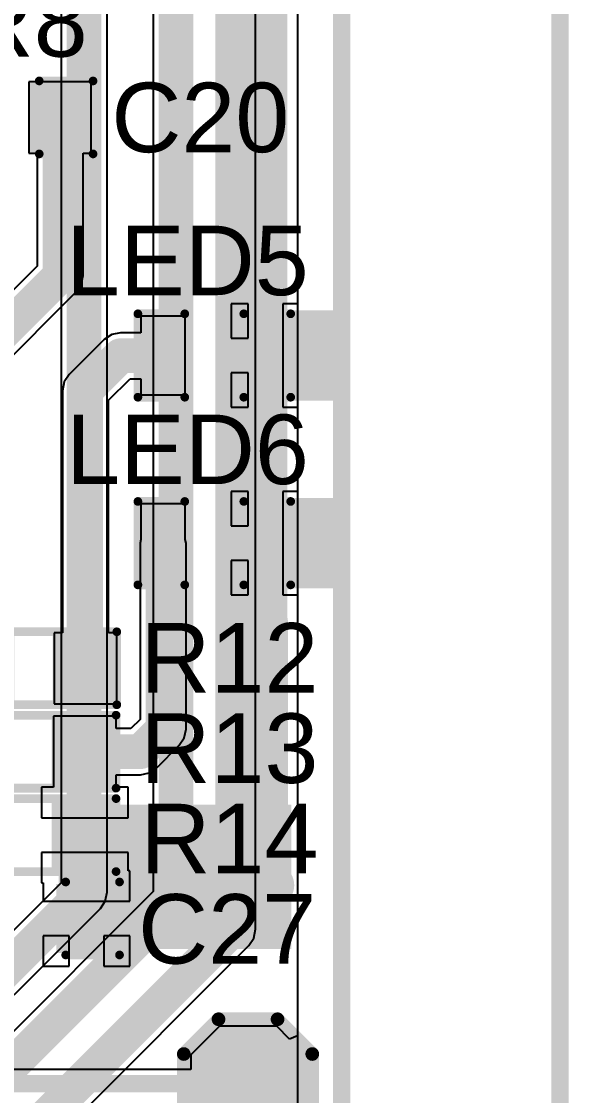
# Model space of a CAD drawing. Header units: millimetres. Extents: x -6 to 194, y -120 to 229.
# Drawn here: x 66.32 to 74.32, y 14.1 to 29.8 of the extents above; entities that cross this region are included whole.
import ezdxf

# ---------------------------------------------------------------- set-up
doc = ezdxf.new("R2010")
doc.units = ezdxf.units.MM
for name, color, linetype in [('BottomLayer', 5, 'Continuous'), ('Mechanical1', 6, 'Continuous'), ('Mechanical2', 216, 'Continuous'), ('TopLayer', 1, 'Continuous'), ('TopOverlay', 2, 'Continuous'), ('TopPaste', 8, 'Continuous'), ('TopSolder', 216, 'Continuous')]:
    doc.layers.add(name, color=color, linetype=linetype)
doc.styles.add('Arial', font='', dxfattribs={"height": 0.2})
doc.styles.get('Arial').set_extended_font_data('Arial')

# ---------------------------------------------------------------- blocks, each defined once
blk = doc.blocks.new('R___0603_15')
at = {"layer": 'TopLayer'}
for points in [[(-0.3809999999999999, 0.4445), (-0.3809999999999999, -0.4445), (-1.143, -0.4445), (-1.143, 0.4445)], [(1.143, 0.4445), (1.143, -0.4445), (0.3809999999999999, -0.4445), (0.3809999999999999, 0.4445)]]:
    blk.add_hatch(color=1, dxfattribs=at).paths.add_polyline_path(points)
at = {"layer": 'TopPaste'}
for points in [[(-0.3809999999999999, 0.4445), (-0.3809999999999999, -0.4445), (-1.143, -0.4445), (-1.143, 0.4445)], [(1.143, 0.4445), (1.143, -0.4445), (0.3809999999999999, -0.4445), (0.3809999999999999, 0.4445)]]:
    blk.add_hatch(color=8, dxfattribs=at).paths.add_polyline_path(points)
at = {"layer": 'TopSolder'}
for points in [[(-0.2794, 0.5460999999999999), (-0.2794, -0.5460999999999999), (-1.2446, -0.5460999999999999), (-1.2446, 0.5460999999999999)], [(1.2446, 0.5460999999999999), (1.2446, -0.5460999999999999), (0.2794, -0.5460999999999999), (0.2794, 0.5460999999999999)]]:
    blk.add_hatch(color=216, dxfattribs=at).paths.add_polyline_path(points)
at = {"layer": 'TopOverlay', "const_width": 0.127}
for points in [[(1.2192, 0.5334), (-1.2192, 0.5334)], [(-1.2192, 0.5334), (-1.2192, -0.5334)], [(1.2192, 0.5334), (1.2192, -0.5334)], [(1.2192, -0.5334), (-1.2192, -0.5334)]]:
    blk.add_lwpolyline(points, dxfattribs=at)
at = {"layer": 'TopOverlay', "const_width": 0.0635}
for points in [[(-1.25095, 0.5334, 1), (-1.18745, 0.5334, 1)], [(-1.25095, 0.5334, 1), (-1.18745, 0.5334, 1)], [(1.18745, 0.5334, 1), (1.25095, 0.5334, 1)], [(1.18745, 0.5334, 1), (1.25095, 0.5334, 1)], [(-1.25095, -0.5334, 1), (-1.18745, -0.5334, 1)], [(-1.25095, -0.5334, 1), (-1.18745, -0.5334, 1)], [(1.18745, -0.5334, 1), (1.25095, -0.5334, 1)], [(1.18745, -0.5334, 1), (1.25095, -0.5334, 1)]]:
    blk.add_lwpolyline(points, format="xyb", close=True, dxfattribs=at)
blk = doc.blocks.new('R___0603_16')
at = {"layer": 'TopLayer'}
for points in [[(-0.3809999999999999, 0.4445), (-0.3810000000000001, -0.4445), (-1.143, -0.4445), (-1.143, 0.4445)], [(1.143, 0.4445), (1.143, -0.4445), (0.3809999999999999, -0.4445), (0.3810000000000001, 0.4445)]]:
    blk.add_hatch(color=1, dxfattribs=at).paths.add_polyline_path(points)
at = {"layer": 'TopPaste'}
for points in [[(-0.3809999999999999, 0.4445), (-0.3810000000000001, -0.4445), (-1.143, -0.4445), (-1.143, 0.4445)], [(1.143, 0.4445), (1.143, -0.4445), (0.3809999999999999, -0.4445), (0.3810000000000001, 0.4445)]]:
    blk.add_hatch(color=8, dxfattribs=at).paths.add_polyline_path(points)
at = {"layer": 'TopSolder'}
for points in [[(-0.2793999999999999, 0.5460999999999999), (-0.2794, -0.5461), (-1.2446, -0.5460999999999999), (-1.2446, 0.5461)], [(1.2446, 0.5460999999999999), (1.2446, -0.5461), (0.2793999999999999, -0.5460999999999999), (0.2794, 0.5461)]]:
    blk.add_hatch(color=216, dxfattribs=at).paths.add_polyline_path(points)
at = {"layer": 'TopOverlay', "const_width": 0.127}
for points in [[(-1.2192, 0.5334), (1.2192, 0.5334)], [(-1.2192, -0.5334), (-1.2192, 0.5334)], [(1.2192, -0.5334), (1.2192, 0.5334)], [(-1.2192, -0.5334), (1.2192, -0.5334)]]:
    blk.add_lwpolyline(points, dxfattribs=at)
at = {"layer": 'TopOverlay', "const_width": 0.0635}
for points in [[(-1.25095, 0.5334, 1), (-1.18745, 0.5334, 1)], [(-1.25095, 0.5334, 1), (-1.18745, 0.5334, 1)], [(1.18745, 0.5334, 1), (1.25095, 0.5334, 1)], [(1.18745, 0.5334, 1), (1.25095, 0.5334, 1)], [(-1.25095, -0.5334, 1), (-1.18745, -0.5334, 1)], [(-1.25095, -0.5334, 1), (-1.18745, -0.5334, 1)], [(1.18745, -0.5334, 1), (1.25095, -0.5334, 1)], [(1.18745, -0.5334, 1), (1.25095, -0.5334, 1)]]:
    blk.add_lwpolyline(points, format="xyb", close=True, dxfattribs=at)
blk = doc.blocks.new('R___0603_17')
at = {"layer": 'TopLayer'}
for points in [[(-0.3809999999999999, 0.4445), (-0.3810000000000001, -0.4445), (-1.143, -0.4445), (-1.143, 0.4445)], [(1.143, 0.4445), (1.143, -0.4445), (0.3809999999999999, -0.4445), (0.3810000000000001, 0.4445)]]:
    blk.add_hatch(color=1, dxfattribs=at).paths.add_polyline_path(points)
at = {"layer": 'TopPaste'}
for points in [[(-0.3809999999999999, 0.4445), (-0.3810000000000001, -0.4445), (-1.143, -0.4445), (-1.143, 0.4445)], [(1.143, 0.4445), (1.143, -0.4445), (0.3809999999999999, -0.4445), (0.3810000000000001, 0.4445)]]:
    blk.add_hatch(color=8, dxfattribs=at).paths.add_polyline_path(points)
at = {"layer": 'TopSolder'}
for points in [[(-0.2793999999999999, 0.5460999999999999), (-0.2794, -0.5461), (-1.2446, -0.5460999999999999), (-1.2446, 0.5461)], [(1.2446, 0.5460999999999999), (1.2446, -0.5461), (0.2793999999999999, -0.5460999999999999), (0.2794, 0.5461)]]:
    blk.add_hatch(color=216, dxfattribs=at).paths.add_polyline_path(points)
at = {"layer": 'TopOverlay', "const_width": 0.127}
for points in [[(-1.2192, 0.5334), (1.2192, 0.5334)], [(-1.2192, -0.5334), (-1.2192, 0.5334)], [(1.2192, -0.5334), (1.2192, 0.5334)], [(-1.2192, -0.5334), (1.2192, -0.5334)]]:
    blk.add_lwpolyline(points, dxfattribs=at)
at = {"layer": 'TopOverlay', "const_width": 0.0635}
for points in [[(-1.25095, 0.5334, 1), (-1.18745, 0.5334, 1)], [(-1.25095, 0.5334, 1), (-1.18745, 0.5334, 1)], [(1.18745, 0.5334, 1), (1.25095, 0.5334, 1)], [(1.18745, 0.5334, 1), (1.25095, 0.5334, 1)], [(-1.25095, -0.5334, 1), (-1.18745, -0.5334, 1)], [(-1.25095, -0.5334, 1), (-1.18745, -0.5334, 1)], [(1.18745, -0.5334, 1), (1.25095, -0.5334, 1)], [(1.18745, -0.5334, 1), (1.25095, -0.5334, 1)]]:
    blk.add_lwpolyline(points, format="xyb", close=True, dxfattribs=at)
blk = doc.blocks.new('T__________29')
at = {"layer": 'TopLayer'}
blk.add_hatch(color=1, dxfattribs=at).paths.add_polyline_path([(0.3809999999999999, 0.7619999999999999), (-0.3809999999999999, 0.7619999999999999), (-0.7619999999999999, 0.3809999999999999), (-0.7619999999999999, -0.3809999999999999), (-0.3809999999999999, -0.7619999999999999), (0.3809999999999999, -0.7619999999999999), (0.7619999999999999, -0.3809999999999999), (0.7619999999999999, 0.3809999999999999)])
at = {"layer": 'TopPaste'}
blk.add_hatch(color=8, dxfattribs=at).paths.add_polyline_path([(0.3809999999999999, 0.7619999999999999), (-0.3809999999999999, 0.7619999999999999), (-0.7619999999999999, 0.3809999999999999), (-0.7619999999999999, -0.3809999999999999), (-0.3809999999999999, -0.7619999999999999), (0.3809999999999999, -0.7619999999999999), (0.7619999999999999, -0.3809999999999999), (0.7619999999999999, 0.3809999999999999)])
at = {"layer": 'TopSolder'}
blk.add_hatch(color=216, dxfattribs=at).paths.add_polyline_path([(0.4318, 0.8636), (-0.4318, 0.8636), (-0.8636, 0.4318), (-0.8636, -0.4318), (-0.4318, -0.8636), (0.4318, -0.8636), (0.8636, -0.4318), (0.8636, 0.4318)])
at = {"layer": 'TopOverlay', "const_width": 0.1999996}
for points in [[(-0.9397999999999999, 0.4318), (-0.4318, 0.9397999999999999)], [(-0.4318, 0.9397999999999999), (0.4318, 0.9397999999999999)], [(-0.4318, 0.9397999999999999), (0.4318, 0.9397999999999999)], [(0.4318, 0.9397999999999999), (0.9397999999999999, 0.4318)], [(-0.9397999999999999, -0.4318), (-0.9397999999999999, 0.4318)], [(0.9397999999999999, -0.4318), (0.9397999999999999, 0.4318)], [(-0.9397999999999999, -0.4318), (-0.4318, -0.9397999999999999)], [(0.4318, -0.9397999999999999), (0.9397999999999999, -0.4318)], [(-0.4318, -0.9397999999999999), (0.4318, -0.9397999999999999)], [(-0.4318, -0.9397999999999999), (0.4318, -0.9397999999999999)]]:
    blk.add_lwpolyline(points, dxfattribs=at)
at = {"layer": 'TopOverlay', "const_width": 0.0999998}
for points in [[(-0.4817998999999999, 0.9397999999999999, 1), (-0.3818001, 0.9397999999999999, 1)], [(-0.4817998999999999, 0.9397999999999999, 1), (-0.3818001, 0.9397999999999999, 1)], [(-0.4817998999999999, 0.9397999999999999, 1), (-0.3818001, 0.9397999999999999, 1)], [(0.3818001, 0.9397999999999999, 1), (0.4817998999999999, 0.9397999999999999, 1)], [(0.3818001, 0.9397999999999999, 1), (0.4817998999999999, 0.9397999999999999, 1)], [(0.3818001, 0.9397999999999999, 1), (0.4817998999999999, 0.9397999999999999, 1)], [(-0.9897999000000001, 0.4318, 1), (-0.8898001, 0.4318, 1)], [(-0.9897999000000001, 0.4318, 1), (-0.8898001, 0.4318, 1)], [(0.8898001, 0.4318, 1), (0.9897999000000001, 0.4318, 1)], [(0.8898001, 0.4318, 1), (0.9897999000000001, 0.4318, 1)], [(-0.9897999000000001, -0.4318, 1), (-0.8898001, -0.4318, 1)], [(-0.9897999000000001, -0.4318, 1), (-0.8898001, -0.4318, 1)], [(0.8898001, -0.4318, 1), (0.9897999000000001, -0.4318, 1)], [(0.8898001, -0.4318, 1), (0.9897999000000001, -0.4318, 1)], [(-0.4817998999999999, -0.9397999999999999, 1), (-0.3818001, -0.9397999999999999, 1)], [(-0.4817998999999999, -0.9397999999999999, 1), (-0.3818001, -0.9397999999999999, 1)], [(-0.4817998999999999, -0.9397999999999999, 1), (-0.3818001, -0.9397999999999999, 1)], [(0.3818001, -0.9397999999999999, 1), (0.4817998999999999, -0.9397999999999999, 1)], [(0.3818001, -0.9397999999999999, 1), (0.4817998999999999, -0.9397999999999999, 1)], [(0.3818001, -0.9397999999999999, 1), (0.4817998999999999, -0.9397999999999999, 1)]]:
    blk.add_lwpolyline(points, format="xyb", close=True, dxfattribs=at)
blk = doc.blocks.new('LED_0603_30')
at = {"layer": 'TopLayer'}
for points in [[(-0.999998, 0.5000002699999999), (-0.499999, 0.5000002699999999), (-0.499999, -0.5000002699999999), (-0.999998, -0.5000002699999999)], [(0.50000154, 0.5000002699999999), (1.00000054, 0.5000002699999999), (1.00000054, -0.5000002699999999), (0.50000154, -0.5000002699999999)]]:
    blk.add_hatch(color=1, dxfattribs=at).paths.add_polyline_path(points)
at = {"layer": 'TopOverlay'}
blk.add_hatch(color=2, dxfattribs=at).paths.add_polyline_path([(1.11758984, -0.6603872999999999), (1.75258476, -0.6603872999999999), (1.75258476, 0.6604127), (1.11758984, 0.6604127)])
at = {"layer": 'TopPaste'}
for points in [[(-0.999998, 0.5000002699999999), (-0.499999, 0.5000002699999999), (-0.499999, -0.5000002699999999), (-0.999998, -0.5000002699999999)], [(0.50000154, 0.5000002699999999), (1.00000054, 0.5000002699999999), (1.00000054, -0.5000002699999999), (0.50000154, -0.5000002699999999)]]:
    blk.add_hatch(color=8, dxfattribs=at).paths.add_polyline_path(points)
at = {"layer": 'TopSolder'}
for points in [[(-1.101598, 0.6016002699999999), (-0.398399, 0.6016002699999999), (-0.398399, -0.6016002699999999), (-1.101598, -0.6016002699999999)], [(0.39840154, 0.6016002699999999), (1.10160054, 0.6016002699999999), (1.10160054, -0.6016002699999999), (0.39840154, -0.6016002699999999)]]:
    blk.add_hatch(color=216, dxfattribs=at).paths.add_polyline_path(points)
at = {"layer": 'TopOverlay', "const_width": 0.127}
for points in [[(-1.1176, 0.6096), (-0.4318, 0.6096)], [(-1.1176, -0.6096), (-1.1176, 0.6096)], [(0.4318, 0.6096), (1.11760254, 0.6096)], [(1.11760254, -0.6096), (1.11760254, 0.6096)], [(-1.1176, -0.6096), (-0.4318, -0.6096)], [(0.4318, -0.6096), (1.11760254, -0.6096)]]:
    blk.add_lwpolyline(points, dxfattribs=at)
at = {"layer": 'TopOverlay', "const_width": 0.0635}
for points in [[(-1.14935, 0.6096, 1), (-1.08585, 0.6096, 1)], [(-1.14935, 0.6096, 1), (-1.08585, 0.6096, 1)], [(-0.46355, 0.6096, 1), (-0.40005, 0.6096, 1)], [(0.40005, 0.6096, 1), (0.46355, 0.6096, 1)], [(1.08585254, 0.6096, 1), (1.14935254, 0.6096, 1)], [(1.08585254, 0.6096, 1), (1.14935254, 0.6096, 1)], [(-1.14935, -0.6096, 1), (-1.08585, -0.6096, 1)], [(-1.14935, -0.6096, 1), (-1.08585, -0.6096, 1)], [(-0.46355, -0.6096, 1), (-0.40005, -0.6096, 1)], [(0.40005, -0.6096, 1), (0.46355, -0.6096, 1)], [(1.08585254, -0.6096, 1), (1.14935254, -0.6096, 1)], [(1.08585254, -0.6096, 1), (1.14935254, -0.6096, 1)]]:
    blk.add_lwpolyline(points, format="xyb", close=True, dxfattribs=at)
blk = doc.blocks.new('LED_0603_31')
at = {"layer": 'TopLayer'}
for points in [[(-0.999998, 0.5000002699999999), (-0.499999, 0.5000002699999999), (-0.499999, -0.5000002699999999), (-0.999998, -0.5000002699999999)], [(0.50000154, 0.5000002699999999), (1.00000054, 0.5000002699999999), (1.00000054, -0.5000002699999999), (0.50000154, -0.5000002699999999)]]:
    blk.add_hatch(color=1, dxfattribs=at).paths.add_polyline_path(points)
at = {"layer": 'TopOverlay'}
blk.add_hatch(color=2, dxfattribs=at).paths.add_polyline_path([(1.1176, -0.66039746), (1.75259492, -0.66039746), (1.75259492, 0.66040254), (1.1176, 0.66040254)])
at = {"layer": 'TopPaste'}
for points in [[(-0.999998, 0.5000002699999999), (-0.499999, 0.5000002699999999), (-0.499999, -0.5000002699999999), (-0.999998, -0.5000002699999999)], [(0.50000154, 0.5000002699999999), (1.00000054, 0.5000002699999999), (1.00000054, -0.5000002699999999), (0.50000154, -0.5000002699999999)]]:
    blk.add_hatch(color=8, dxfattribs=at).paths.add_polyline_path(points)
at = {"layer": 'TopSolder'}
for points in [[(-1.101598, 0.6016002699999999), (-0.398399, 0.6016002699999999), (-0.398399, -0.6016002699999999), (-1.101598, -0.6016002699999999)], [(0.39840154, 0.6016002699999999), (1.10160054, 0.6016002699999999), (1.10160054, -0.6016002699999999), (0.39840154, -0.6016002699999999)]]:
    blk.add_hatch(color=216, dxfattribs=at).paths.add_polyline_path(points)
at = {"layer": 'TopOverlay', "const_width": 0.127}
for points in [[(-1.1176, 0.6096), (-0.4318, 0.6096)], [(-1.1176, -0.6096), (-1.1176, 0.6096)], [(0.4318, 0.6096), (1.11760254, 0.6096)], [(1.11760254, -0.6096), (1.11760254, 0.6096)], [(-1.1176, -0.6096), (-0.4318, -0.6096)], [(0.4318, -0.6096), (1.11760254, -0.6096)]]:
    blk.add_lwpolyline(points, dxfattribs=at)
at = {"layer": 'TopOverlay', "const_width": 0.0635}
for points in [[(-1.14935, 0.6096, 1), (-1.08585, 0.6096, 1)], [(-1.14935, 0.6096, 1), (-1.08585, 0.6096, 1)], [(-0.46355, 0.6096, 1), (-0.40005, 0.6096, 1)], [(0.40005, 0.6096, 1), (0.46355, 0.6096, 1)], [(1.08585254, 0.6096, 1), (1.14935254, 0.6096, 1)], [(1.08585254, 0.6096, 1), (1.14935254, 0.6096, 1)], [(-1.14935, -0.6096, 1), (-1.08585, -0.6096, 1)], [(-1.14935, -0.6096, 1), (-1.08585, -0.6096, 1)], [(-0.46355, -0.6096, 1), (-0.40005, -0.6096, 1)], [(0.40005, -0.6096, 1), (0.46355, -0.6096, 1)], [(1.08585254, -0.6096, 1), (1.14935254, -0.6096, 1)], [(1.08585254, -0.6096, 1), (1.14935254, -0.6096, 1)]]:
    blk.add_lwpolyline(points, format="xyb", close=True, dxfattribs=at)
blk = doc.blocks.new('C___0603_49')
at = {"layer": 'TopLayer'}
for points in [[(-0.3809999999999999, 0.4445), (-0.3809999999999999, -0.4445), (-1.143, -0.4445), (-1.143, 0.4445)], [(1.143, 0.4445), (1.143, -0.4445), (0.3809999999999999, -0.4445), (0.3809999999999999, 0.4445)]]:
    blk.add_hatch(color=1, dxfattribs=at).paths.add_polyline_path(points)
at = {"layer": 'TopPaste'}
for points in [[(-0.3809999999999999, 0.4445), (-0.3809999999999999, -0.4445), (-1.143, -0.4445), (-1.143, 0.4445)], [(1.143, 0.4445), (1.143, -0.4445), (0.3809999999999999, -0.4445), (0.3809999999999999, 0.4445)]]:
    blk.add_hatch(color=8, dxfattribs=at).paths.add_polyline_path(points)
at = {"layer": 'TopSolder'}
for points in [[(-0.3210001199999999, 0.50449988), (-0.3210001199999999, -0.50449988), (-1.20299988, -0.50449988), (-1.20299988, 0.50449988)], [(1.20299988, 0.50449988), (1.20299988, -0.50449988), (0.3210001199999999, -0.50449988), (0.3210001199999999, 0.50449988)]]:
    blk.add_hatch(color=216, dxfattribs=at).paths.add_polyline_path(points)
at = {"layer": 'TopOverlay', "const_width": 0.127}
for points in [[(-0.4571999999999999, 0.5334), (-1.2446, 0.5334)], [(-1.2446, 0.5334), (-1.2446, -0.5334)], [(1.2446, 0.5334), (0.4571999999999999, 0.5334)], [(1.2446, 0.5334), (1.2446, -0.5334)], [(-0.4571999999999999, -0.5334), (-1.2446, -0.5334)], [(1.2446, -0.5334), (0.4571999999999999, -0.5334)]]:
    blk.add_lwpolyline(points, dxfattribs=at)
at = {"layer": 'TopOverlay', "const_width": 0.0635}
for points in [[(-1.27635, 0.5334, 1), (-1.21285, 0.5334, 1)], [(-1.27635, 0.5334, 1), (-1.21285, 0.5334, 1)], [(-0.4889499999999999, 0.5334, 1), (-0.42545, 0.5334, 1)], [(0.42545, 0.5334, 1), (0.4889499999999999, 0.5334, 1)], [(1.21285, 0.5334, 1), (1.27635, 0.5334, 1)], [(1.21285, 0.5334, 1), (1.27635, 0.5334, 1)], [(-1.27635, -0.5334, 1), (-1.21285, -0.5334, 1)], [(-1.27635, -0.5334, 1), (-1.21285, -0.5334, 1)], [(-0.4889499999999999, -0.5334, 1), (-0.42545, -0.5334, 1)], [(0.42545, -0.5334, 1), (0.4889499999999999, -0.5334, 1)], [(1.21285, -0.5334, 1), (1.27635, -0.5334, 1)], [(1.21285, -0.5334, 1), (1.27635, -0.5334, 1)]]:
    blk.add_lwpolyline(points, format="xyb", close=True, dxfattribs=at)
blk = doc.blocks.new('C___0603_56')
at = {"layer": 'TopLayer'}
for points in [[(-0.3809999999999999, 0.4445), (-0.3810000000000001, -0.4445), (-1.143, -0.4445), (-1.143, 0.4445)], [(1.143, 0.4445), (1.143, -0.4445), (0.3809999999999999, -0.4445), (0.3810000000000001, 0.4445)]]:
    blk.add_hatch(color=1, dxfattribs=at).paths.add_polyline_path(points)
at = {"layer": 'TopPaste'}
for points in [[(-0.3809999999999999, 0.4445), (-0.3810000000000001, -0.4445), (-1.143, -0.4445), (-1.143, 0.4445)], [(1.143, 0.4445), (1.143, -0.4445), (0.3809999999999999, -0.4445), (0.3810000000000001, 0.4445)]]:
    blk.add_hatch(color=8, dxfattribs=at).paths.add_polyline_path(points)
at = {"layer": 'TopSolder'}
for points in [[(-0.3210001199999999, 0.5044998799999999), (-0.3210001200000001, -0.50449988), (-1.20299988, -0.5044998799999999), (-1.20299988, 0.50449988)], [(1.20299988, 0.5044998799999999), (1.20299988, -0.50449988), (0.3210001199999999, -0.5044998799999999), (0.3210001200000001, 0.50449988)]]:
    blk.add_hatch(color=216, dxfattribs=at).paths.add_polyline_path(points)
at = {"layer": 'TopOverlay', "const_width": 0.127}
for points in [[(-1.2446, 0.5334), (-0.4571999999999999, 0.5334)], [(-1.2446, -0.5334), (-1.2446, 0.5334)], [(0.4571999999999999, 0.5334), (1.2446, 0.5334)], [(1.2446, -0.5334), (1.2446, 0.5334)], [(-1.2446, -0.5334), (-0.4571999999999999, -0.5334)], [(0.4571999999999999, -0.5334), (1.2446, -0.5334)]]:
    blk.add_lwpolyline(points, dxfattribs=at)
at = {"layer": 'TopOverlay', "const_width": 0.0635}
for points in [[(-1.27635, 0.5334, 1), (-1.21285, 0.5334, 1)], [(-1.27635, 0.5334, 1), (-1.21285, 0.5334, 1)], [(-0.4889499999999999, 0.5334, 1), (-0.42545, 0.5334, 1)], [(0.42545, 0.5334, 1), (0.4889499999999999, 0.5334, 1)], [(1.21285, 0.5334, 1), (1.27635, 0.5334, 1)], [(1.21285, 0.5334, 1), (1.27635, 0.5334, 1)], [(-1.27635, -0.5334, 1), (-1.21285, -0.5334, 1)], [(-1.27635, -0.5334, 1), (-1.21285, -0.5334, 1)], [(-0.4889499999999999, -0.5334, 1), (-0.42545, -0.5334, 1)], [(0.42545, -0.5334, 1), (0.4889499999999999, -0.5334, 1)], [(1.21285, -0.5334, 1), (1.27635, -0.5334, 1)], [(1.21285, -0.5334, 1), (1.27635, -0.5334, 1)]]:
    blk.add_lwpolyline(points, format="xyb", close=True, dxfattribs=at)

msp = doc.modelspace()

# ---------------------------------------------------------------- hatches: boundary and pattern name
at = {"layer": 'TopLayer'}
msp.add_hatch(color=1, dxfattribs=at).paths.add_polyline_path([(66.86366358, 16.2433127), (70.26723817999999, 16.2433127), (70.26723817999999, 18.3515127), (66.86366358, 18.3515127)])

# ---------------------------------------------------------------- linework, layer by layer
at = {"layer": 'BottomLayer'}
for p, q in [((70.35799999999999, 78.50042974), (70.35799999999999, 2.81957018)), ((69.74343175999999, 16.52923796), (69.74343175999999, 33.61297316)), ((68.24333062, 33.31234638), (68.24333062, 17.08023254)), ((67.57046937999999, 17.07182768), (67.57046937999999, 30.1752)), ((66.89713062, 30.03574638), (66.89713062, 17.2112813)), ((66.89713062, 17.2112813), (65.73495869999999, 16.04910938)), ((68.24333062, 17.08023254), (62.16776745999999, 11.00466938)), ((67.54484332, 16.94299126), (67.57046937999999, 17.07182768)), ((66.2110817, 15.57298638), (67.47186149999999, 16.83376618)), ((67.47186149999999, 16.83376618), (67.54484332, 16.94299126)), ((69.71780316, 16.400399), (69.74343175999999, 16.52923796)), ((69.64482387999999, 16.29117646), (69.71780316, 16.400399)), ((63.01783433999999, 9.664186919999999), (69.64482387999999, 16.29117646))]:
    msp.add_line(p, q, dxfattribs=at)
at = {"layer": 'BottomLayer', "const_width": 0.508}
for points in [[(69.40676237999999, 16.52923796), (69.40676237999999, 33.61297316)], [(68.58, 16.94077892), (68.58, 33.4518)], [(67.23379999999999, 17.07182768), (67.23379999999999, 30.1752)], [(65.7332823, 15.57130998), (67.23379999999999, 17.07182768)], [(62.30722107999999, 10.668), (68.58, 16.94077892)], [(62.77977283999999, 9.90224842), (69.40676237999999, 16.52923796)]]:
    msp.add_lwpolyline(points, dxfattribs=at)
at = {"layer": 'BottomLayer', "const_width": 0.254}
for points in [[(67.10679999999999, 17.07182768, 1), (67.3608, 17.07182768, 1)], [(67.10679999999999, 17.07182768, 1), (67.3608, 17.07182768, 1)], [(68.45299999999999, 16.94077892, 1), (68.707, 16.94077892, 1)], [(68.45299999999999, 16.94077892, 1), (68.707, 16.94077892, 1)], [(69.27976238, 16.52923796, 1), (69.53376238, 16.52923796, 1)], [(69.27976238, 16.52923796, 1), (69.53376238, 16.52923796, 1)]]:
    msp.add_lwpolyline(points, format="xyb", close=True, dxfattribs=at)
at = {"layer": 'Mechanical1', "const_width": 0.254}
msp.add_lwpolyline([(74.1934127, 1.27e-05), (74.1934127, 71.61773332)], dxfattribs=at)
at = {"layer": 'Mechanical2', "const_width": 0.254}
msp.add_lwpolyline([(71.00200176, 159.8422), (71.00201192, 1.27e-05)], dxfattribs=at)
at = {"layer": 'TopLayer'}
for p, q in [((70.35799999999999, 78.50042974), (70.35799999999999, 25.671399)), ((67.3397815, 28.918535), (66.4253815, 28.918535)), ((66.4253815, 28.918535), (66.4253815, 27.877135)), ((67.3397815, 27.877135), (67.3397815, 28.918535)), ((66.4253815, 27.877135), (66.54591212, 27.877135)), ((66.54591212, 27.877135), (66.54591212, 26.22447638)), ((67.21925088, 26.08503546), (67.21925088, 27.877135)), ((67.21925088, 27.877135), (67.3397815, 27.877135)), ((66.54591212, 26.22447638), (65.13539424, 24.8139585)), ((67.19362482, 25.95618634), (67.21925342, 26.08502276)), ((67.21925342, 26.08502276), (67.21925088, 26.08503546)), ((67.120643, 25.84696126), (67.19362482, 25.95618634)), ((65.71012512, 24.43644338), (67.120643, 25.84696126)), ((69.63479088, 25.671399), (69.38479138, 25.671399)), ((69.38479138, 25.671399), (69.38479138, 25.1714)), ((69.63479088, 25.1714), (69.63479088, 25.671399)), ((70.35799999999999, 25.671399), (70.14279088, 25.671399)), ((70.14279088, 25.671399), (70.14279088, 24.9174)), ((68.71499084, 25.493599), (68.06259184, 25.493599)), ((68.06259184, 25.493599), (68.06259184, 25.25117124)), ((68.71499084, 24.341201), (68.71499084, 25.493599)), ((67.5287829, 25.15256336), (67.0175952, 24.64137566)), ((67.63800798, 25.22554518), (67.5287829, 25.15256336)), ((67.7668444, 25.25117124), (67.63800798, 25.22554518)), ((68.06259184, 25.25117124), (67.7668444, 25.25117124)), ((69.38479138, 25.1714), (69.63479088, 25.1714)), ((70.14279088, 24.9174), (70.14279088, 24.163401)), ((69.63479088, 24.6634), (69.38479138, 24.6634)), ((69.38479138, 24.6634), (69.38479138, 24.163401)), ((69.63479088, 24.163401), (69.63479088, 24.6634)), ((66.94461591999999, 24.53215312), (66.91898732, 24.40331416)), ((67.0175952, 24.64137566), (66.94461591999999, 24.53215312)), ((67.59232607999999, 24.26386054), (67.90629802, 24.57783248)), ((67.90629802, 24.57783248), (68.06259184, 24.57783248)), ((68.06259184, 24.57783248), (68.06259184, 24.341201)), ((66.91898732, 24.40331416), (66.91898732, 20.86577488)), ((68.06259184, 24.341201), (68.71499084, 24.341201)), ((67.59232607999999, 20.86577488), (67.59232607999999, 24.26386054)), ((69.38479138, 24.163401), (69.63479088, 24.163401)), ((70.14279088, 24.163401), (70.35799999999999, 24.163401)), ((70.35799999999999, 24.163401), (70.35799999999999, 22.928199)), ((69.63480104, 22.928199), (69.38480154, 22.928199)), ((69.38480154, 22.928199), (69.38480154, 22.4282)), ((69.63480104, 22.4282), (69.63480104, 22.928199)), ((70.35799999999999, 22.928199), (70.14280104, 22.928199)), ((70.14280104, 22.928199), (70.14280104, 22.1742)), ((68.715001, 22.750399), (68.062602, 22.750399)), ((68.062602, 22.750399), (68.062602, 22.22683388)), ((68.715001, 22.22683388), (68.715001, 22.750399)), ((69.38480154, 22.4282), (69.63480104, 22.4282)), ((68.062602, 22.22683388), (68.05213212, 22.1742)), ((68.05213212, 22.1742), (68.05213212, 19.5964302)), ((68.72547088, 22.1742), (68.715001, 22.22683388)), ((68.72547088, 19.45697658), (68.72547088, 22.1742)), ((70.14280104, 22.1742), (70.14280104, 21.420201)), ((69.63480104, 21.9202), (69.38480154, 21.9202)), ((69.38480154, 21.9202), (69.38480154, 21.420201)), ((69.63480104, 21.420201), (69.63480104, 21.9202)), ((69.38480154, 21.420201), (69.63480104, 21.420201)), ((70.14280104, 21.420201), (70.35799999999999, 21.420201)), ((70.35799999999999, 21.420201), (70.35799999999999, 14.97228654)), ((66.91898732, 20.86577488), (66.79845669999999, 20.86577488)), ((66.79845669999999, 20.86577488), (66.79845669999999, 19.82437488)), ((67.71285669999999, 20.86577488), (67.59232607999999, 20.86577488)), ((67.71285669999999, 19.82437488), (67.71285669999999, 20.86577488)), ((66.79845669999999, 19.82437488), (67.71285669999999, 19.82437488)), ((67.70186358, 19.6469127), (66.78746358, 19.6469127)), ((66.78746358, 19.6469127), (66.78746358, 18.6055127)), ((67.70186358, 19.46271952), (67.70186358, 19.6469127)), ((68.05213212, 19.5964302), (67.91842143999999, 19.46271952)), ((67.91842143999999, 19.46271952), (67.70186358, 19.46271952)), ((68.626863, 19.21891508), (68.69984228, 19.32813762)), ((68.69984228, 19.32813762), (68.72547088, 19.45697658)), ((68.29593655999999, 18.88798864), (68.626863, 19.21891508)), ((68.18671402, 18.81500936), (68.29593655999999, 18.88798864)), ((67.70186358, 18.6055127), (67.70186358, 18.78938076)), ((67.70186358, 18.78938076), (68.05787505999999, 18.78938076)), ((68.05787505999999, 18.78938076), (68.18671402, 18.81500936)), ((66.78746358, 18.6055127), (66.60966357999999, 18.6055127)), ((66.60966357999999, 18.6055127), (66.60966357999999, 18.16101524)), ((67.87966358, 18.6055127), (67.70186358, 18.6055127)), ((67.87966358, 18.16101524), (67.87966358, 18.6055127)), ((66.60966357999999, 18.16101524), (67.24466611999999, 18.16101524)), ((67.24466611999999, 18.16101524), (67.87966358, 18.16101524)), ((67.24466611999999, 17.65301524), (66.60966357999999, 17.65301524)), ((66.60966357999999, 17.65301524), (66.60966357999999, 17.2085127)), ((67.87966358, 17.65301524), (67.24466611999999, 17.65301524)), ((67.87966358, 17.3863127), (67.87966358, 17.65301524)), ((67.90506357999999, 17.3863127), (67.87966358, 17.3863127)), ((67.90506357999999, 16.94181524), (67.90506357999999, 17.3863127)), ((66.60966357999999, 17.2085127), (66.63506358, 17.2085127)), ((66.63506358, 17.2085127), (66.63506358, 16.94181524)), ((66.63506358, 16.94181524), (67.27006612, 16.94181524)), ((67.27006612, 16.94181524), (67.90506357999999, 16.94181524)), ((67.01606612, 16.43381524), (66.63506358, 16.43381524)), ((66.63506358, 16.43381524), (66.63506358, 15.9893127)), ((67.01606612, 15.9893127), (67.01606612, 16.43381524)), ((67.90506357999999, 16.43381524), (67.52406612, 16.43381524)), ((67.52406612, 16.43381524), (67.52406612, 15.9893127)), ((67.90506357999999, 15.9893127), (67.90506357999999, 16.43381524)), ((66.63506358, 15.9893127), (67.01606612, 15.9893127)), ((67.52406612, 15.9893127), (67.90506357999999, 15.9893127)), ((69.21313818, 15.1130127), (68.79403818, 14.6939127)), ((70.05133818, 15.1130127), (69.21313818, 15.1130127)), ((70.24066724, 14.92368364), (70.05133818, 15.1130127)), ((70.35799999999999, 14.97228654), (70.24066724, 14.92368364)), ((68.79403818, 14.6939127), (68.79403818, 14.48199288)), ((68.79403818, 14.48199288), (65.31494683999999, 14.48199288))]:
    msp.add_line(p, q, dxfattribs=at)
for points, const_width in [([(69.88880104, 22.1742), (69.88880104, 30.14945456)], 0.635), ([(66.8825815, 26.08502276), (66.8825815, 28.397835)], 0.508), ([(65.37345574, 24.575897), (66.8825815, 26.08502276)], 0.508), ([(67.2556567, 24.40331416), (67.7668444, 24.91450186)], 0.508), ([(67.7668444, 24.91450186), (68.3006, 24.91450186)], 0.508), ([(67.2556567, 20.34507488), (67.2556567, 24.40331416)], 0.508), ([(69.88880104, 21.01779896), (69.88880104, 22.1742)], 0.635), ([(68.3888015, 19.45697658), (68.3888015, 22.1742)], 0.508), ([(69.88880104, 21.01779896), (69.90079999999999, 21.0058)], 0.635), ([(69.90079999999999, 17.26273916), (69.90079999999999, 21.0058)], 0.635), ([(68.05787505999999, 19.12605014), (68.3888015, 19.45697658)], 0.508), ([(67.24466358, 19.1262127), (67.24482614, 19.12605014)], 0.508), ([(67.24482614, 19.12605014), (68.05787505999999, 19.12605014)], 0.508), ([(67.24466358, 17.9070127), (69.45700104, 17.9070127)], 0.508), ([(69.90079999999999, 17.26273916), (69.99040104, 17.17313812)], 0.635), ([(69.50507561999999, 16.6878127), (69.99040104, 17.17313812)], 0.508), ([(67.27006358, 16.6878127), (69.50507561999999, 16.6878127)], 0.508), ([(65.2291304, 14.2748127), (69.723, 14.2748127)], 0.254)]:
    msp.add_lwpolyline(points, dxfattribs=dict(at, const_width=const_width))
for points, const_width in [([(66.75558149999999, 28.397835, 1), (67.0095815, 28.397835, 1)], 0.254), ([(66.75558149999999, 26.08502276, 1), (67.0095815, 26.08502276, 1)], 0.254), ([(66.75558149999999, 26.08502276, 1), (67.0095815, 26.08502276, 1)], 0.254), ([(67.6398444, 24.91450186, 1), (67.89384439999999, 24.91450186, 1)], 0.254), ([(67.6398444, 24.91450186, 1), (67.89384439999999, 24.91450186, 1)], 0.254), ([(68.1736, 24.91450186, 1), (68.4276, 24.91450186, 1)], 0.254), ([(67.1286567, 24.40331416, 1), (67.3826567, 24.40331416, 1)], 0.254), ([(67.1286567, 24.40331416, 1), (67.3826567, 24.40331416, 1)], 0.254), ([(69.73005103999999, 22.1742, 1), (70.04755103999999, 22.1742, 1)], 0.3175), ([(69.73005103999999, 22.1742, 1), (70.04755103999999, 22.1742, 1)], 0.3175), ([(68.2618015, 22.1742, 1), (68.5158015, 22.1742, 1)], 0.254), ([(69.73005103999999, 21.01779896, 1), (70.04755103999999, 21.01779896, 1)], 0.3175), ([(69.73005103999999, 21.01779896, 1), (70.04755103999999, 21.01779896, 1)], 0.3175), ([(69.74205, 21.0058, 1), (70.05954999999999, 21.0058, 1)], 0.3175), ([(69.74205, 21.0058, 1), (70.05954999999999, 21.0058, 1)], 0.3175), ([(67.1286567, 20.34507488, 1), (67.3826567, 20.34507488, 1)], 0.254), ([(68.2618015, 19.45697658, 1), (68.5158015, 19.45697658, 1)], 0.254), ([(68.2618015, 19.45697658, 1), (68.5158015, 19.45697658, 1)], 0.254), ([(67.11766358, 19.1262127, 1), (67.37166358, 19.1262127, 1)], 0.254), ([(67.11782613999999, 19.12605014, 1), (67.37182614, 19.12605014, 1)], 0.254), ([(67.11782613999999, 19.12605014, 1), (67.37182614, 19.12605014, 1)], 0.254), ([(67.93087505999999, 19.12605014, 1), (68.18487506, 19.12605014, 1)], 0.254), ([(67.93087505999999, 19.12605014, 1), (68.18487506, 19.12605014, 1)], 0.254), ([(67.11766358, 17.9070127, 1), (67.37166358, 17.9070127, 1)], 0.254), ([(69.33000104, 17.9070127, 1), (69.58400104, 17.9070127, 1)], 0.254), ([(69.74205, 17.26273916, 1), (70.05954999999999, 17.26273916, 1)], 0.3175), ([(69.74205, 17.26273916, 1), (70.05954999999999, 17.26273916, 1)], 0.3175), ([(69.83165104, 17.17313812, 1), (70.14915103999999, 17.17313812, 1)], 0.3175), ([(69.86340103999999, 17.17313812, 1), (70.11740104, 17.17313812, 1)], 0.254), ([(67.14306358, 16.6878127, 1), (67.39706358, 16.6878127, 1)], 0.254), ([(69.37807561999999, 16.6878127, 1), (69.63207562, 16.6878127, 1)], 0.254), ([(69.37807561999999, 16.6878127, 1), (69.63207562, 16.6878127, 1)], 0.254), ([(69.6595, 14.2748127, 1), (69.7865, 14.2748127, 1)], 0.127)]:
    msp.add_lwpolyline(points, format="xyb", close=True, dxfattribs=dict(at, const_width=const_width))

# ---------------------------------------------------------------- block references
for name, p in [('C___0603_56', (66.1205815, 28.397835)), ('LED_0603_31', (69.13878984, 24.9174)), ('LED_0603_30', (69.13879999999999, 22.1742)), ('R___0603_17', (66.49365669999999, 20.34507488)), ('R___0603_16', (66.48266358, 19.1262127)), ('T__________29', (69.63223817999999, 14.2748127))]:
    msp.add_blockref(name, p)
at = {"rotation": 180}
for name, p in [('R___0603_15', (66.48266358, 17.9070127)), ('C___0603_49', (66.50806358, 16.6878127))]:
    msp.add_blockref(name, p, dxfattribs=at)

# ---------------------------------------------------------------- texts
at = {"layer": 'TopOverlay', "style": 'Arial'}
for s, p in [('R8', (65.47300849999999, 29.2863651)), ('C20', (67.63217106, 27.8893651)), ('LED5', (66.97005655999999, 25.79954708)), ('LED6', (66.97189805999999, 23.0379524)), ('R12', (68.05787505999999, 19.9899778)), ('R13', (68.05787505999999, 18.6691778)), ('R14', (68.05787505999999, 17.3483778)), ('C27', (68.02403464, 16.0275778))]:
    msp.add_text(s, height=1.016, dxfattribs=at).set_placement(p)

doc.saveas('drawing.dxf')
